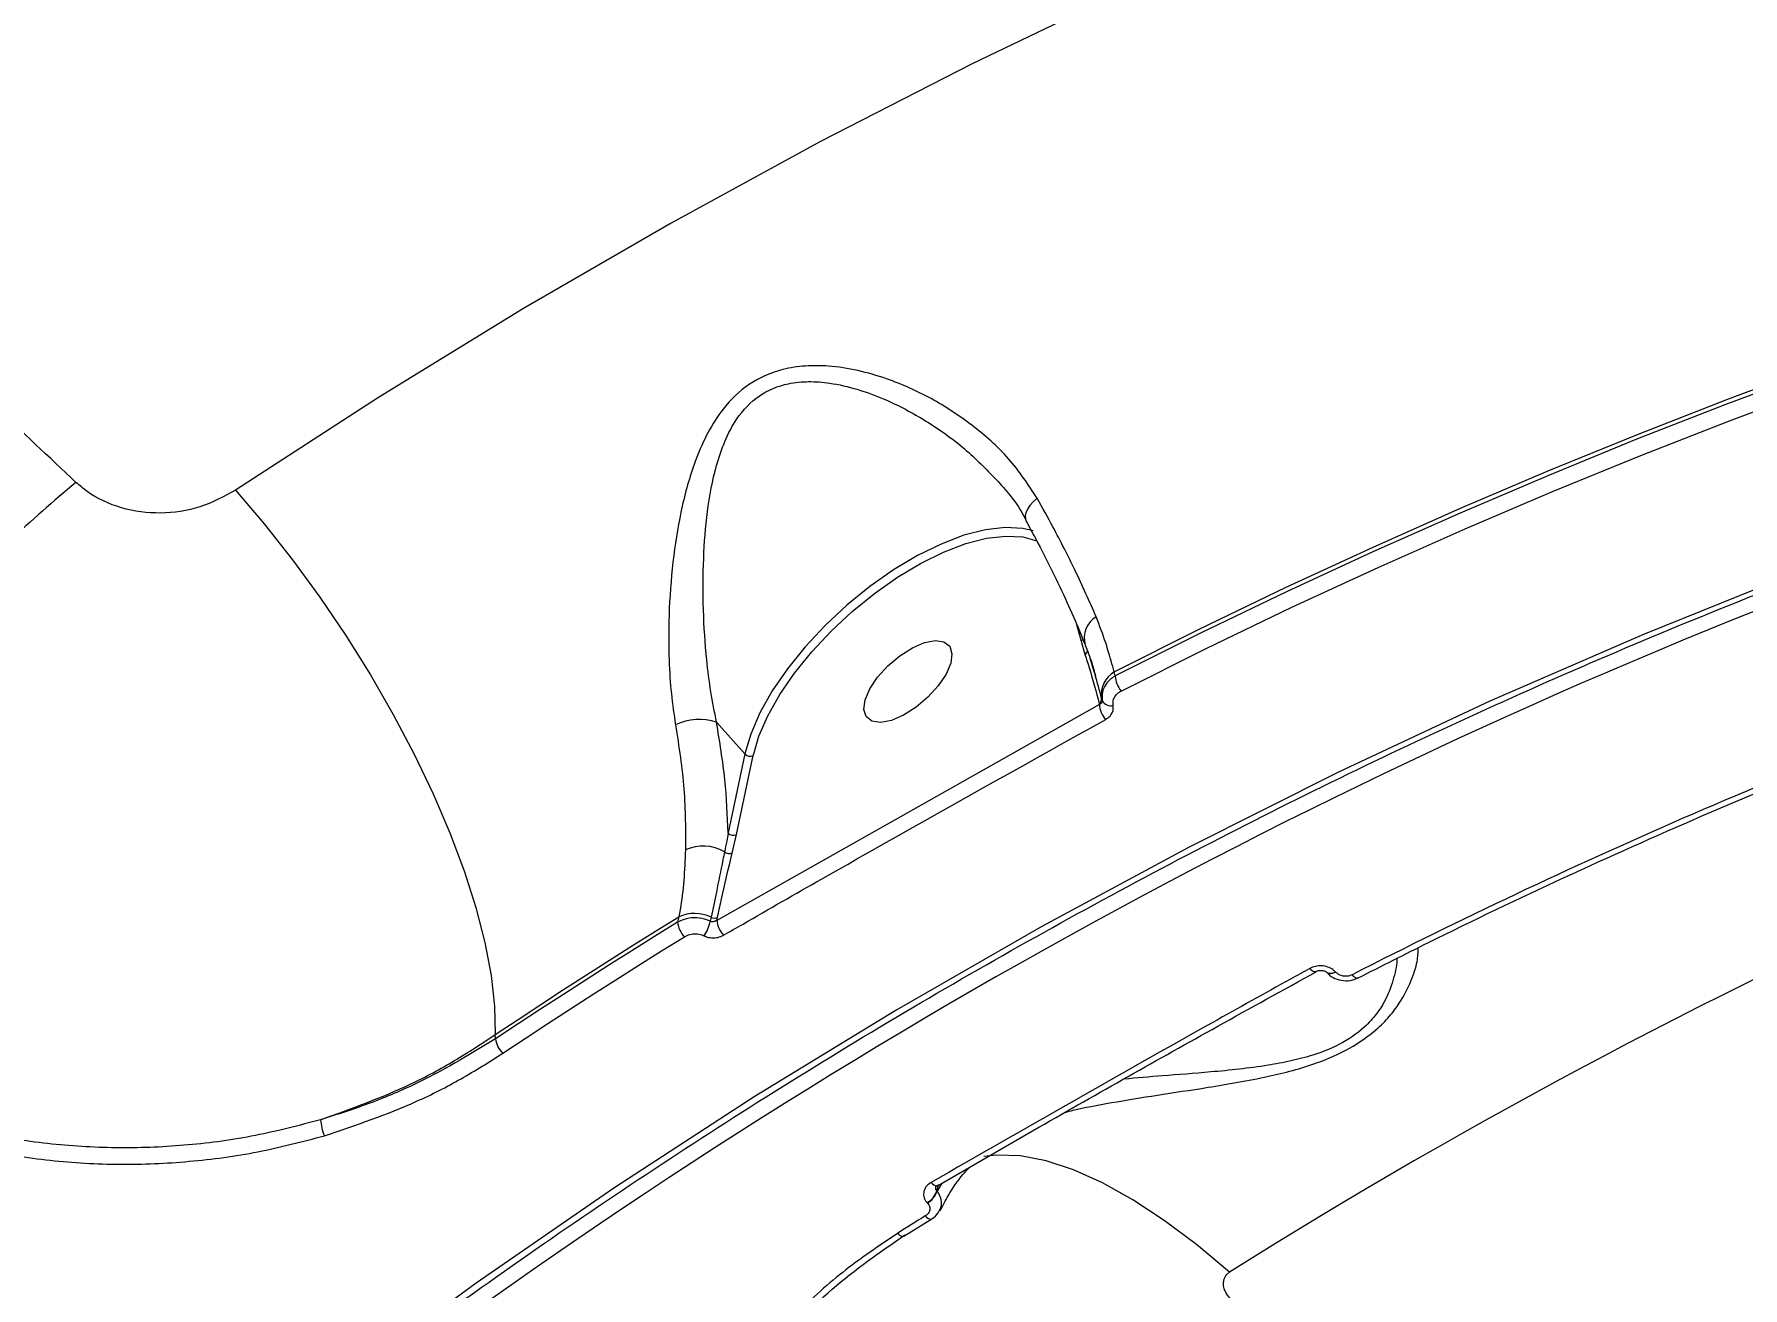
# Model space of a CAD drawing. Header units: millimetres. Extents: x -6879 to 7341, y -8047 to 7187.
# Drawn here: x -768.7 to -628.1, y 3357.5 to 3460.6 of the extents above; entities that cross this region are included whole.
import ezdxf

# ---------------------------------------------------------------- set-up
doc = ezdxf.new("R2010")
doc.units = ezdxf.units.MM
for name, color, linetype in [('DIKOM_ОБЪЕКТ', 7, 'Continuous'), ('DIKOM_РАЗМЕР_ЗОНА', 7, 'Continuous'), ('DIKOM_РАЗМЕР_ОБЪЕКТА', 7, 'Continuous')]:
    doc.layers.add(name, color=color, linetype=linetype)
doc.styles.add('style1', font='arial.ttf', dxfattribs={"width": 0.8})
doc.dimstyles.new('1-50', dxfattribs={"dimtxt": 300, "dimasz": 200, "dimexe": 100, "dimexo": 0, "dimgap": 100, "dimtad": 0, "dimdec": 0, "dimtxsty": 'style1', "dimcen": 0, "dimclrd": 7, "dimclre": 7, "dimadec": 1, "dimazin": 2, "dimtfac": 1, "dimtdec": 0, "dimtmove": 1, "dimatfit": 3, "dimfxl": 0, "dimlwd": 25, "dimlwe": 18, "dimarcsym": 0})

# ---------------------------------------------------------------- blocks, each defined once
blk = doc.blocks.new('*D20')
at = {"layer": 'Defpoints', "color": 0, "transparency": 16777216}
for p in [(-335.47, 4138.44), (-5198.79, -5966.88), (-1568.13, -5966.88)]:
    blk.add_point(p, dxfattribs=at)
at = {"layer": 'DIKOM_РАЗМЕР_ОБЪЕКТА', "color": 7, "lineweight": 18, "transparency": 16777216}
for p, q in [((-335.47, 4138.44), (-5298.79, 4138.44)), ((-1568.13, -5966.88), (-5298.79, -5966.88))]:
    blk.add_line(p, q, dxfattribs=at)
at = {"layer": 'DIKOM_РАЗМЕР_ОБЪЕКТА', "color": 7, "lineweight": 25, "transparency": 16777216}
for p, q in [((-5198.79, 3938.44), (-5198.79, -81.84)), ((-5198.79, -5766.88), (-5198.79, -1161.62))]:
    blk.add_line(p, q, dxfattribs=at)
at = {"layer": 'DIKOM_РАЗМЕР_ОБЪЕКТА', "color": 7, "transparency": 16777216}
for points in [[(-5232.12, 3938.44), (-5165.46, 3938.44), (-5198.79, 4138.44)], [(-5232.12, -5766.88), (-5165.46, -5766.88), (-5198.79, -5966.88)]]:
    blk.add_solid(points, dxfattribs=at)
at = {"layer": 'DIKOM_РАЗМЕР_ОБЪЕКТА', "color": 0, "transparency": 16777216, "insert": (-5198.79, -621.73), "char_height": 300, "attachment_point": 5, "rotation": 90, "style": 'style1'}
blk.add_mtext('10100', dxfattribs=at)
blk = doc.blocks.new('*D19')
at = {"layer": 'Defpoints', "color": 0, "transparency": 16777216}
for p in [(5624.04, 6094.27), (-4435.35, 2864.29), (5624.04, -2640.11)]:
    blk.add_point(p, dxfattribs=at)
at = {"layer": 'DIKOM_РАЗМЕР_ОБЪЕКТА', "color": 7, "lineweight": 18, "transparency": 16777216}
for p, q in [((-4435.35, 2864.29), (-4435.35, 6194.27)), ((5624.04, -2640.11), (5624.04, 6194.27))]:
    blk.add_line(p, q, dxfattribs=at)
at = {"layer": 'DIKOM_РАЗМЕР_ОБЪЕКТА', "color": 7, "lineweight": 25, "transparency": 16777216}
for p, q in [((-4235.35, 6094.27), (2113.67, 6094.27)), ((5424.04, 6094.27), (3193.46, 6094.27))]:
    blk.add_line(p, q, dxfattribs=at)
at = {"layer": 'DIKOM_РАЗМЕР_ОБЪЕКТА', "color": 7, "transparency": 16777216}
for points in [[(-4235.35, 6127.6), (-4235.35, 6060.94), (-4435.35, 6094.27)], [(5424.04, 6127.6), (5424.04, 6060.94), (5624.04, 6094.27)]]:
    blk.add_solid(points, dxfattribs=at)
at = {"layer": 'DIKOM_РАЗМЕР_ОБЪЕКТА', "color": 0, "transparency": 16777216, "insert": (2653.56, 6094.27), "char_height": 300, "attachment_point": 5, "style": 'style1'}
blk.add_mtext('10100', dxfattribs=at)
blk = doc.blocks.new('*D18')
at = {"layer": 'Defpoints', "color": 0, "transparency": 16777216}
for p in [(-342.29, 5666.7), (-6681.79, -8047.27), (-1651.48, -8047.27)]:
    blk.add_point(p, dxfattribs=at)
at = {"layer": 'DIKOM_РАЗМЕР_ЗОНА', "color": 7, "lineweight": 18, "transparency": 16777216}
for p, q in [((-342.29, 5666.7), (-6781.79, 5666.7)), ((-1651.48, -8047.27), (-6781.79, -8047.27))]:
    blk.add_line(p, q, dxfattribs=at)
at = {"layer": 'DIKOM_РАЗМЕР_ЗОНА', "color": 7, "lineweight": 25, "transparency": 16777216}
for p, q in [((-6681.79, 5466.7), (-6681.79, -340.84)), ((-6681.79, -7847.27), (-6681.79, -1420.62))]:
    blk.add_line(p, q, dxfattribs=at)
at = {"layer": 'DIKOM_РАЗМЕР_ЗОНА', "color": 7, "transparency": 16777216}
for points in [[(-6715.12, 5466.7), (-6648.46, 5466.7), (-6681.79, 5666.7)], [(-6715.12, -7847.27), (-6648.46, -7847.27), (-6681.79, -8047.27)]]:
    blk.add_solid(points, dxfattribs=at)
at = {"layer": 'DIKOM_РАЗМЕР_ЗОНА', "color": 0, "transparency": 16777216, "insert": (-6681.79, -880.73), "char_height": 300, "attachment_point": 5, "rotation": 90, "style": 'style1'}
blk.add_mtext('13700', dxfattribs=at)
blk = doc.blocks.new('*D17')
at = {"layer": 'Defpoints', "color": 0, "transparency": 16777216}
for p in [(-5935.35, 6990.27), (-5935.35, 998.27), (7340.79, -2830.86)]:
    blk.add_point(p, dxfattribs=at)
at = {"layer": 'DIKOM_РАЗМЕР_ЗОНА', "color": 7, "lineweight": 18, "transparency": 16777216}
for p, q in [((-5935.35, 998.27), (-5935.35, 7090.27)), ((7340.79, -2830.86), (7340.79, 7090.27))]:
    blk.add_line(p, q, dxfattribs=at)
at = {"layer": 'DIKOM_РАЗМЕР_ЗОНА', "color": 7, "lineweight": 25, "transparency": 16777216}
for p, q in [((-5735.35, 6990.27), (2016.67, 6990.27)), ((7140.79, 6990.27), (3096.46, 6990.27))]:
    blk.add_line(p, q, dxfattribs=at)
at = {"layer": 'DIKOM_РАЗМЕР_ЗОНА', "color": 7, "transparency": 16777216}
for points in [[(-5735.35, 7023.6), (-5735.35, 6956.94), (-5935.35, 6990.27)], [(7140.79, 7023.6), (7140.79, 6956.94), (7340.79, 6990.27)]]:
    blk.add_solid(points, dxfattribs=at)
at = {"layer": 'DIKOM_РАЗМЕР_ЗОНА', "color": 0, "transparency": 16777216, "insert": (2556.56, 6990.27), "char_height": 300, "attachment_point": 5, "style": 'style1'}
blk.add_mtext('13300', dxfattribs=at)

msp = doc.modelspace()

# ---------------------------------------------------------------- linework, layer by layer
at = {"layer": 'DIKOM_ОБЪЕКТ', "color": 7, "linetype": 'Continuous', "lineweight": 15}
for p, q in [((-687.33, 3419.28), (-686.18, 3418.96)), ((-682.9, 3412.08), (-682.54, 3410.69)), ((-682.54, 3410.69), (-682.22, 3409.61)), ((-679.72, 3407.84), (-679.81, 3408.18)), ((-681.03, 3405.5), (-712.51, 3387.73)), ((-681.04, 3405.56), (-681.03, 3405.5)), ((-712.54, 3404.04), (-710.2, 3401.42)), ((-710.2, 3401.42), (-711.58, 3394.92)), ((-709.51, 3401.28), (-709.47, 3401.43)), ((-710.89, 3394.78), (-709.51, 3401.28)), ((-711.24, 3393.27), (-710.89, 3394.78)), ((-715.65, 3388.01), (-715.74, 3387.58)), ((-712.98, 3387.98), (-713.05, 3387.65)), ((-712.51, 3387.73), (-712.46, 3387.97)), ((-663.2, 3383.52), (-663.18, 3383.53)), ((-661.58, 3383.47), (-661.59, 3383.48)), ((-730.72, 3377.98), (-730.74, 3378.34)), ((-694.41, 3365.47), (-694.28, 3365.96)), ((-694.39, 3365.45), (-694.41, 3365.47)), ((-693.99, 3366.11), (-694.39, 3365.45)), ((-695.2, 3364.5), (-695.18, 3364.49)), ((-697.11, 3361.75), (-694.83, 3363.17))]:
    msp.add_line(p, q, dxfattribs=at)
at = {"layer": 'DIKOM_ОБЪЕКТ', "color": 7, "linetype": 'Continuous', "lineweight": 15, "flags": 128}
for points in [[(-572.88, 3501.13), (-586.54, 3497.69), (-600.09, 3493.92), (-613.54, 3489.8), (-626.86, 3485.36), (-640.07, 3480.58), (-653.14, 3475.47), (-666.07, 3470.03), (-678.86, 3464.28), (-691.49, 3458.2), (-703.97, 3451.8), (-716.27, 3445.1), (-728.41, 3438.08), (-740.36, 3430.75), (-752.13, 3423.13)], [(-503.03, 3446.56), (-516.79, 3444.67), (-530.48, 3442.42), (-544.09, 3439.79), (-557.6, 3436.8), (-571.01, 3433.44), (-584.32, 3429.72), (-597.5, 3425.64), (-610.56, 3421.2), (-623.48, 3416.41), (-636.26, 3411.26), (-648.89, 3405.77), (-661.35, 3399.93), (-673.65, 3393.75), (-685.77, 3387.23), (-697.7, 3380.38), (-709.44, 3373.2), (-720.99, 3365.7), (-732.32, 3357.88), (-743.44, 3349.74), (-754.34, 3341.3), (-765, 3332.55)], [(-679.81, 3408.18), (-672.76, 3411.71), (-665.66, 3415.13), (-658.51, 3418.44), (-651.3, 3421.64), (-644.04, 3424.73), (-636.74, 3427.71), (-629.39, 3430.58), (-621.99, 3433.34)], [(-622.19, 3432.88), (-629.55, 3430.13), (-636.87, 3427.28), (-644.13, 3424.31), (-651.35, 3421.24), (-658.52, 3418.05), (-665.64, 3414.76), (-672.71, 3411.35), (-679.72, 3407.84)], [(-679.24, 3406.59), (-672.24, 3410.09), (-665.19, 3413.49), (-658.09, 3416.77), (-650.93, 3419.95), (-643.73, 3423.02), (-636.48, 3425.98), (-629.18, 3428.83), (-621.84, 3431.57)], [(-752.13, 3423.13), (-749.75, 3420.34), (-747.42, 3417.4), (-745.18, 3414.33), (-743.04, 3411.17), (-741.02, 3407.94), (-739.14, 3404.67), (-737.41, 3401.39), (-735.85, 3398.14), (-734.48, 3394.93), (-733.31, 3391.81), (-732.35, 3388.79), (-731.61, 3385.91), (-731.09, 3383.19), (-730.8, 3380.66), (-730.74, 3378.34)], [(-686.14, 3422.45), (-686.47, 3422.16), (-686.74, 3421.87), (-686.94, 3421.57), (-687.07, 3421.27), (-687.13, 3421), (-687.11, 3420.75), (-687.07, 3420.62)], [(-686.47, 3419.78), (-687.33, 3419.98), (-688.78, 3420.06), (-690.41, 3419.87), (-692.18, 3419.41), (-694.06, 3418.69), (-696.01, 3417.74), (-697.98, 3416.56), (-699.93, 3415.19), (-701.81, 3413.66), (-703.6, 3412), (-705.24, 3410.24), (-706.7, 3408.43), (-707.96, 3406.6), (-708.97, 3404.79), (-709.72, 3403.06), (-710.2, 3401.42)], [(-709.47, 3401.43), (-709.05, 3402.87), (-708.31, 3404.55), (-707.33, 3406.3), (-706.12, 3408.07), (-704.7, 3409.83), (-703.11, 3411.53), (-701.38, 3413.15), (-699.54, 3414.63), (-697.65, 3415.96), (-695.74, 3417.1), (-693.85, 3418.03), (-692.03, 3418.72), (-690.31, 3419.17), (-688.74, 3419.35), (-687.33, 3419.28), (-687.33, 3419.28)], [(-697.15, 3404.61), (-698.15, 3404.18), (-699.04, 3404.01), (-699.75, 3404.12), (-700.22, 3404.49), (-700.41, 3405.09), (-700.31, 3405.88), (-699.92, 3406.79), (-699.28, 3407.75), (-698.43, 3408.68), (-697.46, 3409.5), (-696.42, 3410.15), (-695.42, 3410.58), (-694.53, 3410.75), (-693.82, 3410.65), (-693.35, 3410.28), (-693.16, 3409.67), (-693.26, 3408.89), (-693.65, 3407.97), (-694.29, 3407.02), (-695.14, 3406.09), (-696.12, 3405.26), (-697.15, 3404.61)], [(-730.74, 3378.34), (-728.87, 3379.58), (-727, 3380.81), (-725.12, 3382.03), (-723.24, 3383.24), (-721.35, 3384.45), (-719.45, 3385.65), (-717.55, 3386.83), (-715.65, 3388.01)], [(-715.74, 3387.58), (-717.63, 3386.41), (-719.52, 3385.23), (-721.4, 3384.04), (-723.27, 3382.85), (-725.14, 3381.64), (-727.01, 3380.43), (-728.87, 3379.21), (-730.72, 3377.98)], [(-730.13, 3376.79), (-728.28, 3378.02), (-726.42, 3379.24), (-724.56, 3380.45), (-722.69, 3381.65), (-720.82, 3382.84), (-718.94, 3384.03), (-717.06, 3385.21), (-715.18, 3386.38)], [(-663.7, 3383.78), (-663.59, 3383.66), (-663.48, 3383.58), (-663.38, 3383.53), (-663.28, 3383.51), (-663.2, 3383.52), (-663.2, 3383.52)], [(-661.59, 3383.48), (-661.73, 3383.42), (-661.87, 3383.37), (-661.99, 3383.35), (-662.1, 3383.35), (-662.2, 3383.37), (-662.28, 3383.42), (-662.3, 3383.44)], [(-661.58, 3383.47), (-661.72, 3383.4), (-661.85, 3383.35), (-661.98, 3383.33), (-662.09, 3383.33), (-662.18, 3383.35), (-662.26, 3383.4), (-662.28, 3383.42)], [(-660.23, 3383.25), (-660.14, 3383.15), (-660.04, 3383.07), (-659.95, 3383.01), (-659.87, 3382.98), (-659.8, 3382.97), (-659.74, 3382.99)], [(-670.33, 3358.78), (-673.03, 3361.06), (-675.69, 3363.05), (-678.27, 3364.75), (-680.77, 3366.14), (-683.16, 3367.21), (-685.42, 3367.94), (-687.53, 3368.35), (-689.48, 3368.41), (-690.55, 3368.29)], [(-694.87, 3366.17), (-694.76, 3366.06), (-694.65, 3365.98), (-694.55, 3365.92), (-694.46, 3365.9), (-694.38, 3365.91), (-694.37, 3365.91)], [(-695.36, 3363.41), (-695.25, 3363.32), (-695.15, 3363.24), (-695.06, 3363.19), (-694.97, 3363.16), (-694.89, 3363.15), (-694.83, 3363.17), (-694.83, 3363.17)], [(-697.11, 3361.75), (-697.12, 3361.74), (-697.18, 3361.72), (-697.25, 3361.73), (-697.34, 3361.76), (-697.44, 3361.81), (-697.54, 3361.89), (-697.64, 3361.98)]]:
    msp.add_lwpolyline(points, dxfattribs=at)
at = {"layer": 'DIKOM_ОБЪЕКТ', "color": 7, "linetype": 'Continuous', "lineweight": 15}
for centre, radius, start, end in [((-442.3, 2950.01), 498.67, 96.923, 130.1129), ((-676.57, 3317.43), 138.46, 129.827, 135.8462), ((-419.25, 2959.33), 471.81, 104.8843, 122.1516), ((-680.29, 3410.98), 1.99, 120.0597, 196.3538), ((-682.82, 3411.1), 0.493, 305.0136, 332.0808), ((-682.49, 3409.99), 0.475, 305.2586, 351.7773), ((-678.66, 3406.29), 2.21, 121.2381, 187.8421), ((-677.66, 3407.92), 2.06, 182.0629, 220.0682), ((-439.49, 2951.3), 485.09, 109.967, 117.0688), ((-681.28, 3405.93), 0.44, 303.2261, 8.0945), ((-680.09, 3406.2), 0.814, 210.2341, 284.0841), ((-713.93, 3399.7), 4.56, 72.2301, 115.6432), ((-679.05, 3405.59), 1.98, 182.7296, 222.3055), ((-709.75, 3401.84), 0.616, 223.5021, 293.5401), ((-711.14, 3395.34), 0.616, 223.5019, 293.5401), ((-713.63, 3390.29), 3.55, 60.3663, 114.4249), ((-711.48, 3393.86), 0.631, 230.513, 291.8007), ((-713.73, 3387.78), 2.02, 185.679, 224.2855), ((-714.35, 3385.23), 3.07, 63.5403, 115.0176), ((-716.7, 3388.48), 3.74, 327.1997, 347.1725), ((-712.71, 3388.53), 0.617, 243.4627, 293.4671), ((-710.43, 3387.92), 2.09, 185.0707, 222.398), ((-728.74, 3378.23), 2, 187.2554, 226.1213), ((-741.56, 3371.48), 3.56, 182.4357, 204.3708), ((-696.03, 3365.99), 1.7, 299.1059, 341.9992), ((-696.01, 3365.97), 1.7, 299.1066, 342.0007), ((-445.24, 2960.69), 474.07, 121.8435, 122.1692)]:
    msp.add_arc(centre, radius, start, end, dxfattribs=at)
for points, knots in [([(-765.25, 3423.76), (-769.69, 3427.93), (-778.56, 3436.26), (-791.74, 3449.27), (-804.77, 3462.6), (-817.79, 3476.44), (-830.76, 3490.78), (-843.65, 3505.59), (-856.24, 3520.63), (-868.9, 3536.38), (-881.58, 3552.83), (-894.19, 3569.97), (-906.3, 3587.21), (-917.86, 3604.49), (-928.82, 3621.71), (-939.12, 3638.81), (-948.73, 3655.74), (-957.65, 3672.5), (-965.88, 3689.04), (-973.37, 3705.28), (-980.1, 3721.16), (-986.02, 3736.6), (-991.11, 3751.57), (-995.39, 3766.05), (-998.85, 3780.02), (-1001.48, 3793.41), (-1003.26, 3806.16), (-1004.19, 3818.44), (-1004.22, 3830.18), (-1003.29, 3841.3), (-1001.42, 3851.58), (-998.58, 3860.93), (-994.87, 3869.43), (-991.61, 3874.27), (-989.98, 3876.69)], [0, 0, 0, 0, 0.027767, 0.055566, 0.083366, 0.111132, 0.140038, 0.16898, 0.197923, 0.226828, 0.258638, 0.290548, 0.32251, 0.354472, 0.386382, 0.418191, 0.449896, 0.4817, 0.513556, 0.545411, 0.577215, 0.608919, 0.640547, 0.672276, 0.704055, 0.735834, 0.767563, 0.799191, 0.832594, 0.866026, 0.89943, 0.932943, 0.966486, 1, 1, 1, 1]), ([(-765, 3332.55), (-768.23, 3335.25), (-776.94, 3342.53), (-791.13, 3354.95), (-807.51, 3369.93), (-823.94, 3385.66), (-840.38, 3402.1), (-856.76, 3419.22), (-872.72, 3436.64), (-888.22, 3454.28), (-903.22, 3472.09), (-917.97, 3490.36), (-932.4, 3509.02), (-946.46, 3528.04), (-959.83, 3546.99), (-972.49, 3565.8), (-984.43, 3584.43), (-995.82, 3603.16), (-1006.63, 3621.95), (-1016.78, 3640.72), (-1026.05, 3659.06), (-1034.45, 3676.92), (-1041.96, 3694.26), (-1048.73, 3711.36), (-1054.68, 3728.15), (-1059.78, 3744.55), (-1063.91, 3760.22), (-1067.1, 3775.12), (-1069.35, 3789.21), (-1070.71, 3802.75), (-1071.15, 3815.64), (-1070.62, 3827.84), (-1069.21, 3838.59), (-1067.09, 3848.03), (-1064.35, 3856.19), (-1062.17, 3861.55), (-1060.72, 3863.98), (-1060.63, 3864.14)], [0, 0, 0, 0, 0.017511, 0.047177, 0.076865, 0.10653, 0.137057, 0.167609, 0.198136, 0.227802, 0.25749, 0.287155, 0.317682, 0.348234, 0.378761, 0.408427, 0.438115, 0.46778, 0.498307, 0.528859, 0.559386, 0.589052, 0.61874, 0.648405, 0.678932, 0.709484, 0.740011, 0.769677, 0.799365, 0.82903, 0.859557, 0.890109, 0.920636, 0.946455, 0.972305, 0.998154, 1, 1, 1, 1]), ([(-1069.61, 3841.75), (-1070.02, 3839.7), (-1071.13, 3834.19), (-1072.19, 3824.5), (-1072.55, 3812.53), (-1071.99, 3799.64), (-1070.49, 3785.88), (-1068.01, 3771.25), (-1064.62, 3756.09), (-1060.34, 3740.45), (-1055.24, 3724.42), (-1049.22, 3707.72), (-1042.28, 3690.4), (-1034.4, 3672.49), (-1025.77, 3654.39), (-1016.43, 3636.17), (-1006.44, 3617.9), (-995.64, 3599.27), (-984.04, 3580.34), (-971.65, 3561.17), (-958.9, 3542.4), (-945.87, 3524.09), (-932.65, 3506.3), (-918.86, 3488.5), (-904.52, 3470.75), (-889.67, 3453.12), (-874.42, 3435.76), (-858.83, 3418.72), (-842.92, 3402.06), (-826.66, 3385.73), (-810.07, 3369.8), (-793.22, 3354.34), (-776.47, 3339.69), (-759.88, 3325.88), (-743.5, 3312.93), (-727.06, 3300.61), (-710.61, 3289.01), (-694.23, 3278.19), (-679.2, 3268.92), (-669.78, 3263.6), (-665.61, 3261.25)], [0, 0, 0, 0, 0.0156515, 0.0421675, 0.0687038, 0.0952197, 0.1225059, 0.1498143, 0.1771004, 0.2036165, 0.2301528, 0.2566688, 0.283955, 0.3112634, 0.3385497, 0.3650656, 0.391602, 0.4181179, 0.445404, 0.4727126, 0.4999986, 0.5255599, 0.5511395, 0.5767008, 0.6029495, 0.6292179, 0.6554666, 0.6819825, 0.708519, 0.7350351, 0.7623213, 0.7896298, 0.8169161, 0.843432, 0.8699686, 0.8964846, 0.9237708, 0.9510793, 0.9783656, 1, 1, 1, 1]), ([(-1083.6, 3752.46), (-1083.41, 3748.53), (-1083.03, 3740.65), (-1081.37, 3727.94), (-1078.93, 3714.64), (-1075.65, 3700.73), (-1071.56, 3686.3), (-1066.67, 3671.39), (-1060.97, 3656), (-1054.48, 3640.19), (-1047.23, 3623.99), (-1039.25, 3607.48), (-1030.59, 3590.75), (-1021.26, 3573.84), (-1011.26, 3556.76), (-1000.62, 3539.56), (-989.39, 3522.29), (-977.62, 3505.02), (-965.36, 3487.85), (-952.64, 3470.82), (-939.47, 3453.95), (-925.89, 3437.27), (-911.94, 3420.84), (-897.7, 3404.73), (-883.22, 3389.02), (-868.54, 3373.75), (-853.68, 3358.96), (-838.67, 3344.65), (-823.58, 3330.88), (-808.46, 3317.72), (-793.39, 3305.21), (-779.53, 3294.29), (-766.89, 3284.78), (-759.28, 3279.38), (-755.47, 3276.68)], [0, 0, 0, 0, 0.031557, 0.063213, 0.09492, 0.126626, 0.158283, 0.189839, 0.221397, 0.253054, 0.284762, 0.31647, 0.348127, 0.379685, 0.411265, 0.442944, 0.474674, 0.506404, 0.538084, 0.569664, 0.601295, 0.633025, 0.664806, 0.696587, 0.728318, 0.75995, 0.791659, 0.823468, 0.855327, 0.887186, 0.918995, 0.950705, 0.975352, 1, 1, 1, 1]), ([(-764.38, 3332.34), (-762.69, 3333.75), (-757.79, 3337.85), (-749.53, 3344.44), (-739.54, 3352.04), (-729.37, 3359.37), (-719.01, 3366.44), (-708.49, 3373.25), (-697.8, 3379.79), (-686.95, 3386.05), (-675.95, 3392.04), (-664.79, 3397.76), (-653.5, 3403.19), (-642.07, 3408.33), (-630.51, 3413.19), (-618.82, 3417.75), (-607.02, 3422.03), (-595.11, 3426.01), (-583.09, 3429.69), (-570.98, 3433.07), (-558.77, 3436.15), (-546.48, 3438.93), (-534.12, 3441.4), (-521.68, 3443.56), (-511.2, 3445.13), (-504.86, 3445.94), (-502.7, 3446.21)], [0, 0, 0, 0, 0.022818, 0.066219, 0.10962, 0.153022, 0.196424, 0.239825, 0.283227, 0.326629, 0.370031, 0.413432, 0.456834, 0.500236, 0.543637, 0.587039, 0.630441, 0.673843, 0.717244, 0.760645, 0.804047, 0.847448, 0.890849, 0.93425, 0.97765, 1, 1, 1, 1]), ([(-873.32, 3436.51), (-871.58, 3434.57), (-867.26, 3429.75), (-860.29, 3422.19), (-852.46, 3413.82), (-844.59, 3405.61), (-836.7, 3397.54), (-828.77, 3389.61), (-820.81, 3381.81), (-812.81, 3374.15), (-804.78, 3366.62), (-796.7, 3359.22), (-788.58, 3351.94), (-780.41, 3344.8), (-772.76, 3338.24), (-767.85, 3334.16), (-765.66, 3332.34)], [0, 0, 0, 0, 0.0505872, 0.1253865, 0.1997694, 0.2738459, 0.3477011, 0.4214182, 0.4950828, 0.5687768, 0.6425593, 0.7165128, 0.7907211, 0.8652699, 0.9401931, 1, 1, 1, 1]), ([(-686.14, 3422.45), (-686.88, 3423.56), (-688.35, 3425.8), (-691.42, 3428.51), (-694.82, 3430.74), (-698.02, 3432.17), (-700.9, 3433.01), (-703.15, 3433.36), (-705.23, 3433.38), (-707.47, 3433.05), (-709.91, 3431.99), (-711.93, 3430.04), (-713.29, 3427.87), (-714.46, 3425.23), (-715.43, 3421.84), (-716.12, 3417.69), (-716.48, 3413.4), (-716.49, 3409.58), (-716.29, 3406.36), (-716.03, 3404.66), (-715.91, 3403.81)], [0, 0, 0, 0, 0.075448, 0.15103, 0.221386, 0.291723, 0.334658, 0.377545, 0.410426, 0.443255, 0.496248, 0.549079, 0.588987, 0.628974, 0.696944, 0.765009, 0.83635, 0.90763, 0.953828, 1, 1, 1, 1]), ([(-712.54, 3404.04), (-712.7, 3404.86), (-713.03, 3406.52), (-713.42, 3409.61), (-713.66, 3413.29), (-713.65, 3417.4), (-713.34, 3421.4), (-712.75, 3424.63), (-711.89, 3427.17), (-710.84, 3429.2), (-709.14, 3431.02), (-706.96, 3431.91), (-704.94, 3432.1), (-703.03, 3431.95), (-700.94, 3431.46), (-698.25, 3430.47), (-695.24, 3428.86), (-692.09, 3426.64), (-690.35, 3424.85), (-689.51, 3423.97)], [0, 0, 0, 0, 0.051309, 0.103421, 0.182556, 0.263531, 0.337866, 0.413759, 0.455702, 0.498612, 0.552645, 0.60641, 0.640204, 0.675044, 0.721201, 0.768145, 0.845759, 0.924963, 1, 1, 1, 1]), ([(-689.51, 3423.98), (-689.12, 3423.56), (-688.22, 3422.54), (-687.42, 3421.39), (-687.09, 3420.67), (-687.06, 3420.61)], [0, 0, 0, 0, 0.404394, 0.95342, 1, 1, 1, 1]), ([(-752.13, 3423.13), (-753.07, 3422.61), (-754.94, 3421.58), (-758.26, 3421.09), (-761.52, 3421.51), (-763.88, 3422.59), (-764.95, 3423.51), (-765.25, 3423.76)], [0, 0, 0, 0, 0.2385301, 0.4713394, 0.6968033, 0.9159978, 1, 1, 1, 1]), ([(-681.29, 3412.7), (-681.84, 3413.96), (-682.87, 3416.27), (-684.58, 3419.63), (-685.71, 3421.66), (-686.14, 3422.45)], [0, 0, 0, 0, 0.425113, 0.778084, 1, 1, 1, 1]), ([(-687.08, 3420.61), (-686.81, 3420.11), (-686.02, 3418.68), (-684.89, 3416.43), (-683.68, 3413.9), (-682.79, 3411.89), (-682.37, 3410.81), (-682.23, 3410.44)], [0, 0, 0, 0, 0.1337302, 0.3811399, 0.6290857, 0.8765009, 1, 1, 1, 1]), ([(-679.81, 3408.18), (-679.85, 3408.32), (-680.06, 3409.06), (-680.47, 3410.53), (-681.01, 3411.97), (-681.29, 3412.7)], [0, 0, 0, 0, 0.108886, 0.552808, 1, 1, 1, 1]), ([(-682.21, 3410.41), (-682.01, 3409.91), (-681.67, 3409.03), (-681.45, 3408.19), (-681.35, 3407.83)], [0, 0, 0, 0, 0.574225, 1, 1, 1, 1]), ([(-682.22, 3409.61), (-682.09, 3409.22), (-681.67, 3407.89), (-681.3, 3406.53), (-681.04, 3405.56)], [0, 0, 0, 0, 0.291187, 1, 1, 1, 1]), ([(-680.85, 3405.99), (-680.89, 3406.15), (-681.11, 3406.96), (-681.4, 3408.05), (-681.69, 3408.97), (-681.78, 3409.24)], [0, 0, 0, 0, 0.151516, 0.757662, 1, 1, 1, 1]), ([(-679.72, 3407.84), (-679.8, 3407.79), (-680.11, 3407.6), (-680.53, 3407.16), (-680.84, 3406.49), (-680.81, 3406.03), (-680.8, 3405.79)], [0, 0, 0, 0, 0.109262, 0.40792, 0.703116, 1, 1, 1, 1]), ([(-680.8, 3405.79), (-680.8, 3405.75), (-680.79, 3405.67), (-680.87, 3405.57), (-680.95, 3405.52), (-681.01, 3405.5), (-681.03, 3405.5)], [0, 0, 0, 0, 0.286343, 0.589806, 0.913995, 1, 1, 1, 1]), ([(-680.8, 3405.79), (-680.81, 3405.82), (-680.82, 3405.89), (-680.84, 3405.95), (-680.85, 3405.99)], [0, 0, 0, 0, 0.4876444, 1, 1, 1, 1]), ([(-679.9, 3405.41), (-679.9, 3405.55), (-679.92, 3405.83), (-679.73, 3406.21), (-679.47, 3406.46), (-679.29, 3406.56), (-679.24, 3406.59)], [0, 0, 0, 0, 0.295419, 0.590347, 0.890042, 1, 1, 1, 1]), ([(-659.74, 3382.99), (-657.81, 3383.97), (-652.2, 3386.81), (-642.81, 3391.29), (-631.52, 3396.34), (-620.1, 3401.1), (-611.14, 3404.58), (-605.99, 3406.47), (-604.71, 3406.94)], [0, 0, 0, 0, 0.108266, 0.314201, 0.520137, 0.726073, 0.932006, 1, 1, 1, 1]), ([(-711.97, 3386.51), (-711.43, 3386.81), (-708.75, 3388.36), (-698.25, 3394.36), (-688.31, 3399.91), (-680.51, 3404.26)], [0, 0, 0, 0, 0.051228, 0.256129, 1, 1, 1, 1]), ([(-680.51, 3404.26), (-680.48, 3404.28), (-680.31, 3404.38), (-680.06, 3404.61), (-679.87, 3405), (-679.89, 3405.27), (-679.9, 3405.41)], [0, 0, 0, 0, 0.081031, 0.390844, 0.69514, 1, 1, 1, 1]), ([(-715.91, 3403.81), (-715.63, 3402.02), (-715.08, 3398.4), (-715.09, 3395.16), (-715.1, 3393.52)], [0, 0, 0, 0, 0.494237, 1, 1, 1, 1]), ([(-711.58, 3394.92), (-711.64, 3396.36), (-711.75, 3399.27), (-712.28, 3402.44), (-712.54, 3404.04)], [0, 0, 0, 0, 0.496054, 1, 1, 1, 1]), ([(-711.58, 3394.92), (-711.62, 3394.69), (-711.71, 3394.18), (-711.82, 3393.66), (-711.88, 3393.37)], [0, 0, 0, 0, 0.43529, 1, 1, 1, 1]), ([(-715.1, 3393.52), (-715.17, 3391.83), (-715.26, 3389.92), (-715.61, 3388.22), (-715.65, 3388.01)], [0, 0, 0, 0, 0.88215, 1, 1, 1, 1]), ([(-711.88, 3393.37), (-711.92, 3393.15), (-712.15, 3392.02), (-712.51, 3390.22), (-712.84, 3388.67), (-712.98, 3387.98)], [0, 0, 0, 0, 0.122278, 0.611447, 1, 1, 1, 1]), ([(-712.46, 3387.97), (-712.36, 3388.43), (-711.98, 3390.19), (-711.56, 3391.96), (-711.24, 3393.27)], [0, 0, 0, 0, 0.264713, 1, 1, 1, 1]), ([(-713.05, 3387.65), (-713.15, 3387.69), (-713.49, 3387.84), (-714.16, 3387.97), (-715.02, 3387.91), (-715.5, 3387.69), (-715.74, 3387.58)], [0, 0, 0, 0, 0.1105791, 0.4063098, 0.7035147, 1, 1, 1, 1]), ([(-712.51, 3387.73), (-712.56, 3387.7), (-712.66, 3387.64), (-712.84, 3387.6), (-712.97, 3387.62), (-713.04, 3387.64), (-713.05, 3387.65)], [0, 0, 0, 0, 0.313004, 0.619662, 0.916871, 1, 1, 1, 1]), ([(-715.18, 3386.38), (-715.03, 3386.45), (-714.74, 3386.59), (-714.22, 3386.64), (-713.82, 3386.57), (-713.61, 3386.48), (-713.55, 3386.45)], [0, 0, 0, 0, 0.296865, 0.593995, 0.889477, 1, 1, 1, 1]), ([(-713.55, 3386.45), (-713.51, 3386.43), (-713.32, 3386.35), (-712.93, 3386.27), (-712.41, 3386.3), (-712.12, 3386.44), (-711.97, 3386.51)], [0, 0, 0, 0, 0.085516, 0.389368, 0.694856, 1, 1, 1, 1]), ([(-683.85, 3371.93), (-683.63, 3371.99), (-682.57, 3372.27), (-680.02, 3372.75), (-676.33, 3373.35), (-672.75, 3373.88), (-669.65, 3374.39), (-667.31, 3374.84), (-665.12, 3375.36), (-662.82, 3376.07), (-660.35, 3377.15), (-658.39, 3378.55), (-657.13, 3379.83), (-656.12, 3381.2), (-655.33, 3382.75), (-654.82, 3384.34), (-654.8, 3385.11), (-654.79, 3385.48)], [0, 0, 0, 0, 0.026386, 0.126776, 0.232137, 0.337463, 0.3959, 0.454282, 0.50002, 0.545668, 0.613234, 0.680959, 0.726511, 0.772151, 0.850859, 0.929727, 1, 1, 1, 1]), ([(-656.56, 3384.59), (-656.56, 3384.59), (-656.51, 3384.15), (-656.79, 3382.99), (-657.29, 3381.49), (-658.11, 3380.14), (-659.15, 3378.93), (-660.88, 3377.62), (-663.16, 3376.69), (-665.29, 3376.14), (-667.34, 3375.76), (-669.55, 3375.47), (-672.49, 3375.19), (-675.75, 3374.95), (-677.97, 3374.76), (-679, 3374.67)], [0, 0, 0, 0, 0.000317, 0.100612, 0.202862, 0.258898, 0.316319, 0.398365, 0.480288, 0.536397, 0.594139, 0.668477, 0.743912, 0.880018, 1, 1, 1, 1]), ([(-663.7, 3383.78), (-664.24, 3383.48), (-666.92, 3382), (-677.3, 3376.23), (-687.16, 3370.59), (-694.87, 3366.17)], [0, 0, 0, 0, 0.0517108, 0.2585526, 1, 1, 1, 1]), ([(-694.36, 3365.89), (-691.58, 3367.5), (-683.89, 3371.95), (-673.49, 3377.82), (-665.89, 3382.01), (-663.19, 3383.5)], [0, 0, 0, 0, 0.267409, 0.739675, 1, 1, 1, 1]), ([(-661.59, 3383.48), (-661.66, 3383.55), (-661.84, 3383.72), (-662.23, 3383.91), (-662.73, 3384.01), (-663.26, 3383.97), (-663.56, 3383.84), (-663.7, 3383.78)], [0, 0, 0, 0, 0.134291, 0.347021, 0.563247, 0.781754, 1, 1, 1, 1]), ([(-663.18, 3383.52), (-663.17, 3383.53), (-663.13, 3383.56), (-663.01, 3383.6), (-662.83, 3383.62), (-662.66, 3383.61), (-662.5, 3383.57), (-662.37, 3383.51), (-662.31, 3383.45), (-662.3, 3383.44), (-662.3, 3383.44)], [0, 0, 0, 0, 0.045266, 0.221539, 0.371837, 0.524849, 0.663508, 0.809278, 0.966572, 1, 1, 1, 1]), ([(-662.3, 3383.44), (-662.3, 3383.44), (-662.29, 3383.43), (-662.28, 3383.42), (-662.28, 3383.42)], [0, 0, 0, 0, 0.787632, 1, 1, 1, 1]), ([(-662.27, 3383.43), (-662.25, 3383.4), (-662.1, 3383.19), (-661.64, 3382.92), (-660.93, 3382.73), (-660.25, 3382.76), (-659.89, 3382.95), (-659.76, 3383.02)], [0, 0, 0, 0, 0.042473, 0.293108, 0.559146, 0.834432, 1, 1, 1, 1]), ([(-660.23, 3383.25), (-660.23, 3383.25), (-660.33, 3383.2), (-660.53, 3383.13), (-660.82, 3383.12), (-661.1, 3383.17), (-661.37, 3383.27), (-661.51, 3383.4), (-661.58, 3383.47)], [0, 0, 0, 0, 0.004356, 0.219843, 0.435613, 0.568198, 0.793836, 1, 1, 1, 1]), ([(-798.23, 3381.74), (-796.73, 3380.43), (-793.83, 3377.91), (-788.97, 3374.81), (-783.93, 3372.26), (-778.61, 3370.25), (-773.07, 3368.79), (-767.39, 3367.9), (-761.64, 3367.57), (-755.91, 3367.82), (-750.25, 3368.58), (-746.62, 3369.53), (-744.8, 3370.01)], [0, 0, 0, 0, 0.107081, 0.205971, 0.305182, 0.404075, 0.503335, 0.602917, 0.702179, 0.801345, 0.900831, 1, 1, 1, 1]), ([(-745.12, 3371.33), (-746.89, 3370.86), (-750.45, 3369.92), (-756, 3369.17), (-761.62, 3368.92), (-767.25, 3369.24), (-772.81, 3370.1), (-778.24, 3371.52), (-783.45, 3373.49), (-788.38, 3375.98), (-793.14, 3379.01), (-795.97, 3381.47), (-797.45, 3382.76)], [0, 0, 0, 0, 0.099279, 0.198876, 0.298152, 0.397423, 0.497007, 0.596271, 0.695087, 0.794221, 0.893033, 1, 1, 1, 1]), ([(-745.12, 3371.33), (-742.59, 3372.24), (-738.77, 3373.62), (-734.07, 3376.14), (-731.85, 3377.61), (-730.74, 3378.34)], [0, 0, 0, 0, 0.492781, 0.746392, 1, 1, 1, 1]), ([(-730.72, 3377.98), (-732.92, 3376.65), (-736.25, 3374.64), (-741.19, 3372.58), (-743.81, 3371.74), (-745.12, 3371.33)], [0, 0, 0, 0, 0.492815, 0.746406, 1, 1, 1, 1]), ([(-744.8, 3370.01), (-742.23, 3370.88), (-738.33, 3372.2), (-733.52, 3374.65), (-731.26, 3376.07), (-730.13, 3376.79)], [0, 0, 0, 0, 0.492757, 0.746387, 1, 1, 1, 1]), ([(-694.13, 3363.83), (-693.91, 3364.25), (-693.35, 3365.35), (-692.53, 3366.54), (-691.91, 3367.22), (-691.73, 3367.41)], [0, 0, 0, 0, 0.308946, 0.799919, 1, 1, 1, 1]), ([(-694.87, 3366.17), (-695, 3366.08), (-695.26, 3365.9), (-695.47, 3365.52), (-695.52, 3365.11), (-695.41, 3364.76), (-695.26, 3364.57), (-695.2, 3364.5)], [0, 0, 0, 0, 0.21825, 0.436747, 0.653058, 0.865803, 1, 1, 1, 1]), ([(-694.41, 3365.47), (-694.43, 3365.49), (-694.48, 3365.55), (-694.51, 3365.66), (-694.49, 3365.76), (-694.48, 3365.8)], [0, 0, 0, 0, 0.250651, 0.649634, 1, 1, 1, 1]), ([(-694.48, 3365.82), (-694.48, 3365.82), (-694.49, 3365.81), (-694.43, 3365.88), (-694.34, 3365.93), (-694.28, 3365.96), (-694.27, 3365.96)], [0, 0, 0, 0, 0.30567, 0.660886, 0.955293, 1, 1, 1, 1]), ([(-694.2, 3363.87), (-694.16, 3363.92), (-694.06, 3364.07), (-694, 3364.41), (-694.04, 3364.87), (-694.23, 3365.25), (-694.37, 3365.42), (-694.39, 3365.45)], [0, 0, 0, 0, 0.116588, 0.306069, 0.629546, 0.950315, 1, 1, 1, 1]), ([(-695.18, 3364.49), (-695.17, 3364.48), (-695.1, 3364.39), (-695, 3364.22), (-694.97, 3363.99), (-695.02, 3363.77), (-695.14, 3363.57), (-695.29, 3363.46), (-695.36, 3363.41)], [0, 0, 0, 0, 0.034129, 0.252339, 0.470533, 0.597935, 0.819306, 1, 1, 1, 1]), ([(-694.83, 3363.18), (-694.82, 3363.18), (-694.6, 3363.29), (-694.34, 3363.53), (-694.22, 3363.82), (-694.19, 3363.9)], [0, 0, 0, 0, 0.051128, 0.729735, 1, 1, 1, 1]), ([(-697.64, 3361.98), (-699.18, 3360.94), (-702.26, 3358.86), (-706.18, 3355.26), (-709.51, 3351.4), (-712.23, 3347.34), (-714.37, 3343.06), (-715.89, 3338.62), (-716.78, 3334.1), (-717.03, 3329.55), (-716.63, 3325.06), (-715.6, 3320.68), (-713.96, 3316.51), (-711.74, 3312.62), (-709.02, 3309.01), (-706.8, 3306.89), (-705.69, 3305.83)], [0, 0, 0, 0, 0.075108, 0.150216, 0.221283, 0.292578, 0.363646, 0.434771, 0.506122, 0.577249, 0.64834, 0.719657, 0.79075, 0.860429, 0.930318, 1, 1, 1, 1]), ([(-715.71, 3326.29), (-715.72, 3326.39), (-716.14, 3328.62), (-716.08, 3332.06), (-715.5, 3336.5), (-714.41, 3340.9), (-712.64, 3345.19), (-710.22, 3349.27), (-707.39, 3353.13), (-703.21, 3357.56), (-699.1, 3360.42), (-697.04, 3361.85)], [0, 0, 0, 0, 0.007578, 0.172115, 0.25685, 0.341582, 0.506103, 0.590821, 0.67554, 0.837769, 1, 1, 1, 1]), ([(-669.77, 3356.21), (-669.94, 3356.34), (-670.3, 3356.62), (-670.63, 3357.08), (-670.81, 3357.54), (-670.84, 3357.96), (-670.74, 3358.32), (-670.56, 3358.61), (-670.4, 3358.73), (-670.33, 3358.78)], [0, 0, 0, 0, 0.194397, 0.403701, 0.553869, 0.690979, 0.835052, 0.921889, 1, 1, 1, 1])]:
    msp.add_open_spline(points, degree=3, knots=knots, dxfattribs=at)

# ---------------------------------------------------------------- dimensions: what is measured, and where the dimension line sits
at = {"layer": 'DIKOM_РАЗМЕР_ЗОНА'}
dim = msp.add_linear_dim(base=(-5935.35, 6990.27), p1=(7340.79, -2830.86), p2=(-5935.35, 998.27), text='13300', dimstyle='1-50', override={"dimscale": 1, "dimtix": 0, "dimtofl": 1, "dimtmove": 1, "dimatfit": 3}, dxfattribs=at)
dim.commit()
dim.dimension.update_dxf_attribs({"geometry": '*D17', "text_midpoint": (2556.56, 6990.27), "dimtype": 160})
dim = msp.add_linear_dim(base=(-6681.79, -8047.27), p1=(-342.29, 5666.7), p2=(-1651.48, -8047.27), angle=270, text='13700', dimstyle='1-50', override={"dimscale": 1, "dimtix": 0, "dimtofl": 1, "dimtmove": 1, "dimatfit": 3}, dxfattribs=at)
dim.commit()
dim.dimension.update_dxf_attribs({"geometry": '*D18', "text_midpoint": (-6681.79, -880.73), "dimtype": 160})
at = {"layer": 'DIKOM_РАЗМЕР_ОБЪЕКТА'}
dim = msp.add_linear_dim(base=(5624.04, 6094.27), p1=(-4435.35, 2864.29), p2=(5624.04, -2640.11), text='10100', dimstyle='1-50', override={"dimscale": 1, "dimtix": 0, "dimtofl": 1, "dimtmove": 1, "dimatfit": 3}, dxfattribs=at)
dim.commit()
dim.dimension.update_dxf_attribs({"geometry": '*D19', "text_midpoint": (2653.56, 6094.27), "dimtype": 160})
dim = msp.add_linear_dim(base=(-5198.79, -5966.88), p1=(-335.47, 4138.44), p2=(-1568.13, -5966.88), angle=270, text='10100', dimstyle='1-50', override={"dimscale": 1, "dimtix": 0, "dimtofl": 1, "dimtmove": 1, "dimatfit": 3}, dxfattribs=at)
dim.commit()
dim.dimension.update_dxf_attribs({"geometry": '*D20', "text_midpoint": (-5198.79, -621.73), "dimtype": 160})

doc.saveas('drawing.dxf')
